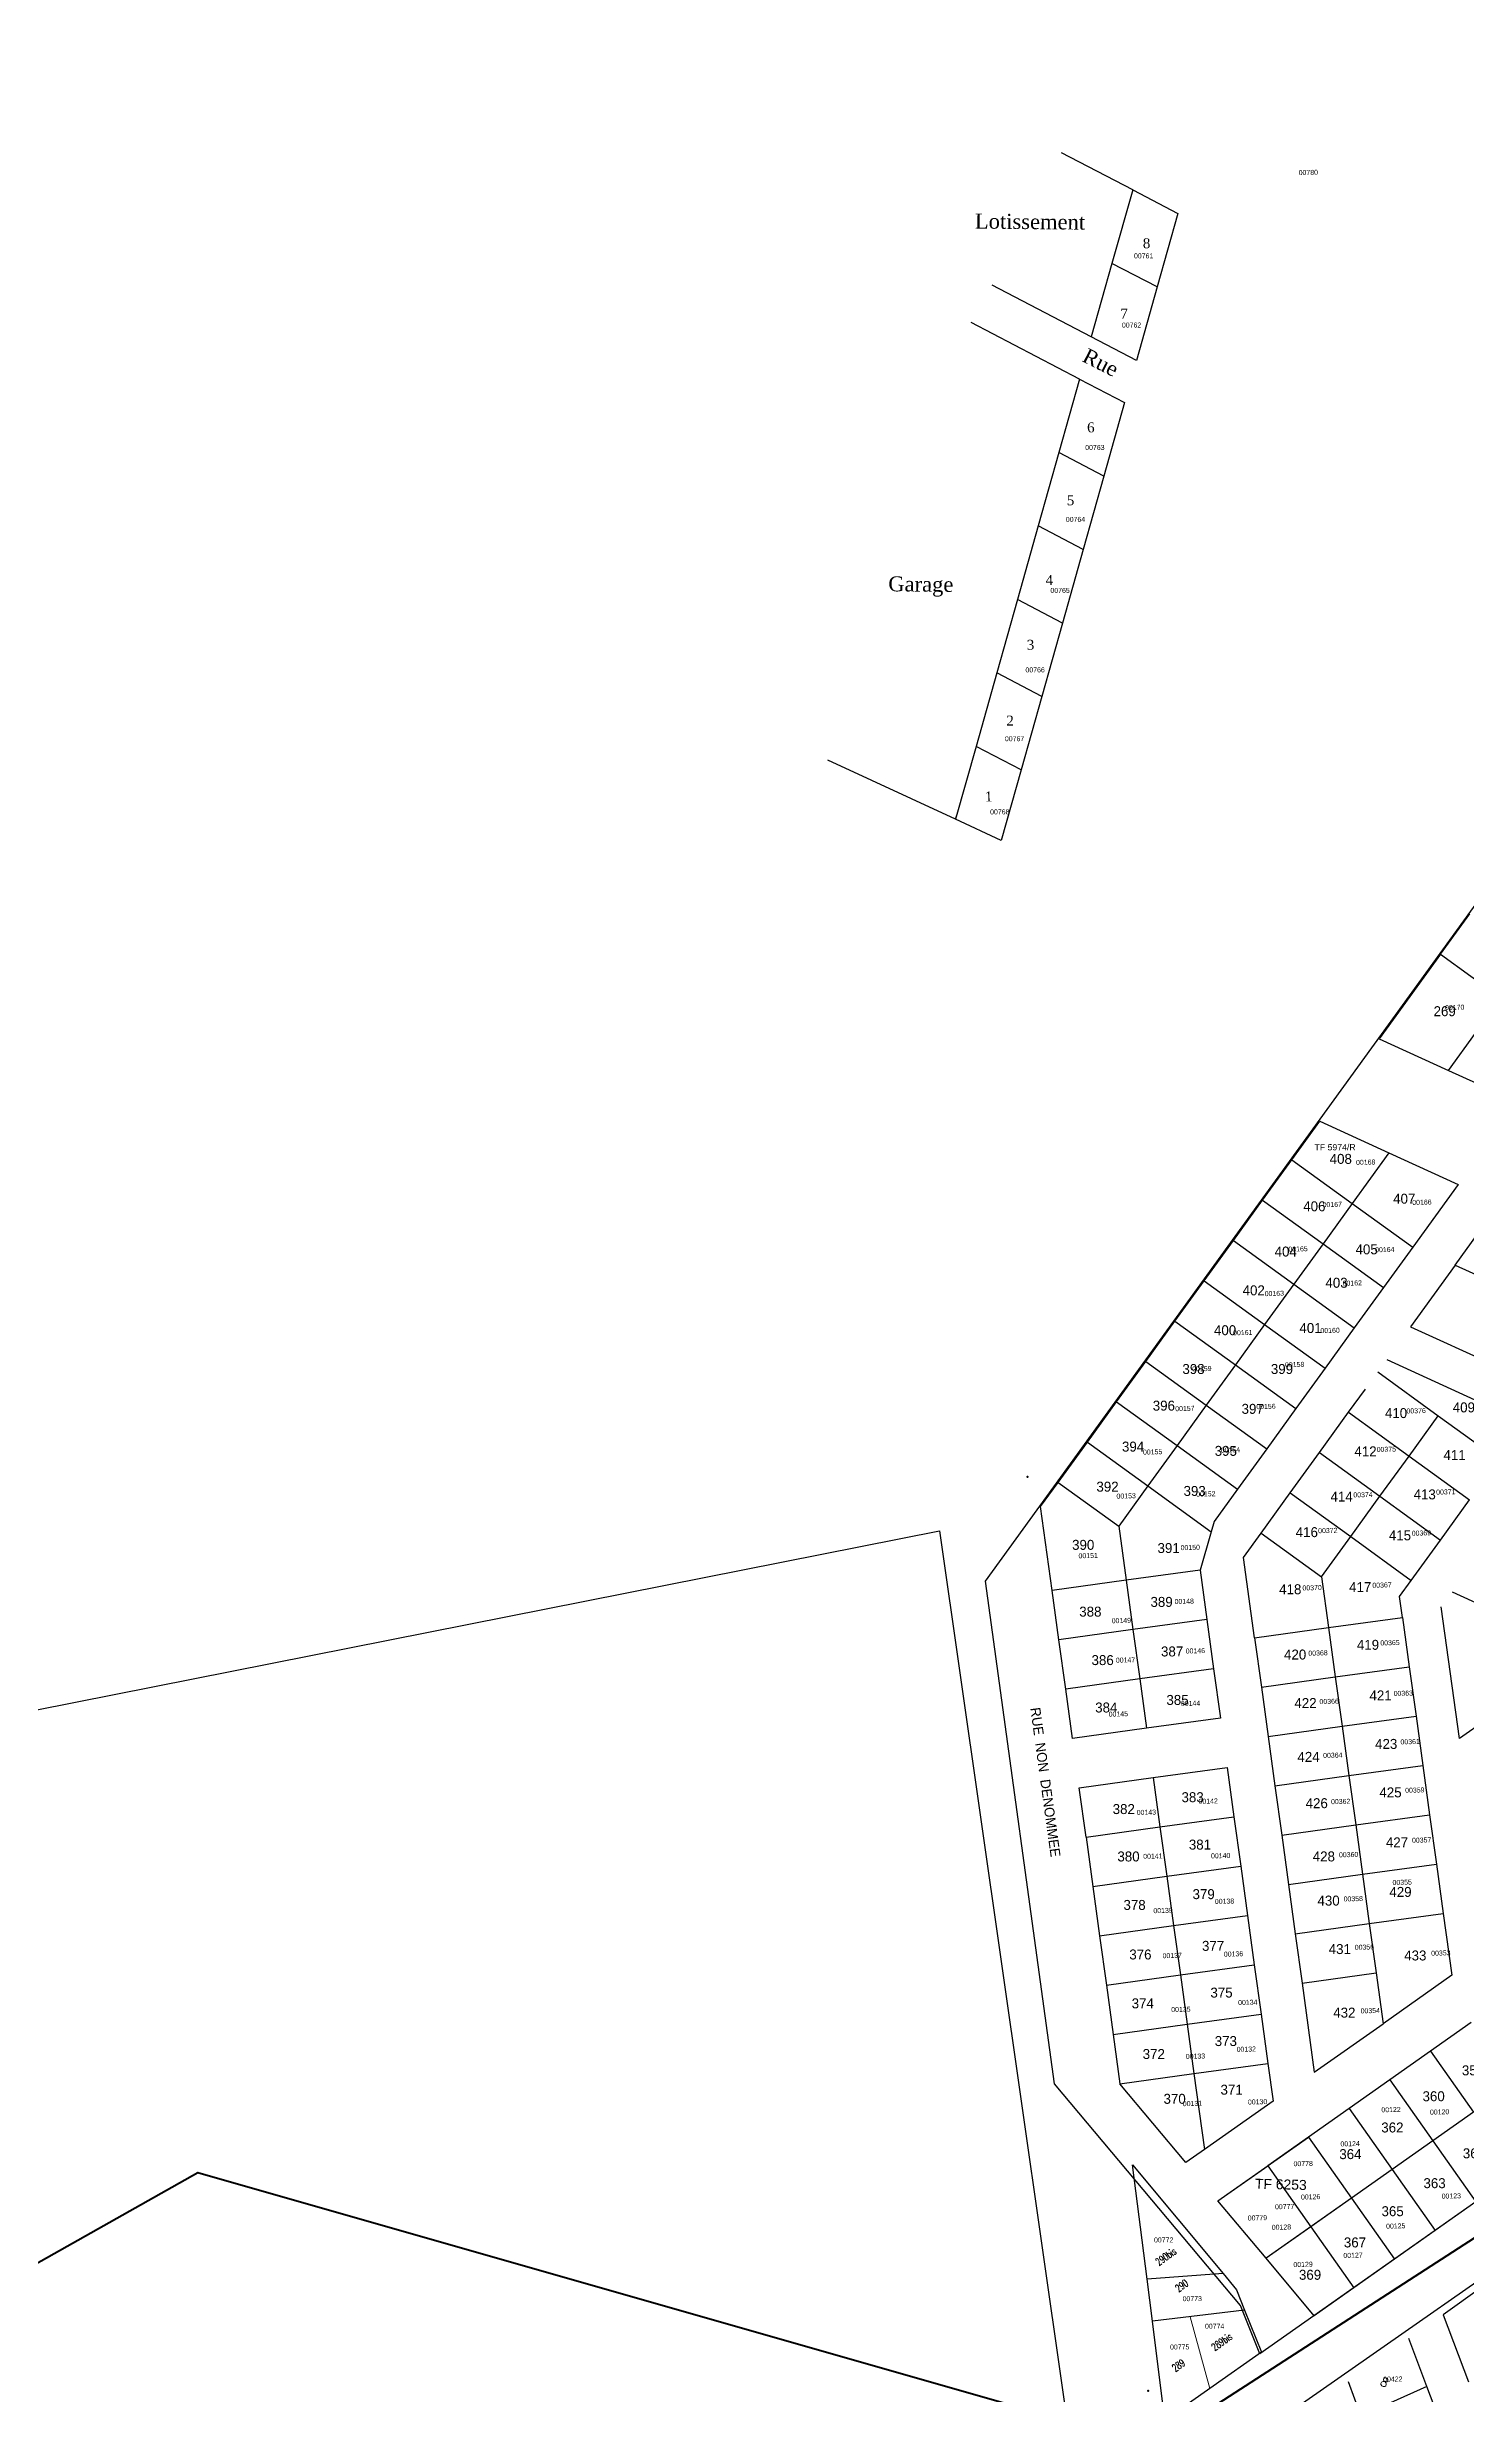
# Model space of a CAD drawing. Header units: metres. Extents: x 0 to 1324930, y 0 to 1631912.
# Drawn here: x 252759.1 to 253044, y 1630385.5 to 1630856.8 of the extents above; entities that cross this region are included whole.
import ezdxf
from ezdxf.enums import TextEntityAlignment as Align

# ---------------------------------------------------------------- set-up
doc = ezdxf.new("R2010")
doc.units = ezdxf.units.M
doc.header["$MEASUREMENT"] = 0
for name, color, linetype in [('A_revoir_niveau_0', 7, 'Continuous'), ('historique_numero_parcelle', 7, 'Continuous'), ('limites_parcelles', 7, 'Continuous'), ('limites_sections', 7, 'Continuous'), ('limites_tf', 7, 'Continuous'), ('numero_lot', 7, 'Continuous'), ('numero_parcelle', 7, 'Continuous'), ('toponymie', 7, 'Continuous')]:
    doc.layers.add(name, color=color, linetype=linetype)
for name, color, linetype, lineweight in [('HT KS', 7, 'Continuous', 0), ('LIMITE TITRE FONCIER', 5, 'Continuous', 13), ('Numero Titre Foncier', 4, 'Continuous', 0), ('TITRE FONCIER', 7, 'Continuous', 0)]:
    doc.layers.add(name, color=color, linetype=linetype, lineweight=lineweight)
doc.styles.add('Annotative', font='romans.shx')
doc.styles.get("Standard").update_dxf_attribs({"font": 'txt.shx'})
doc.styles.add('Style-Arial', font='arial.ttf')
doc.styles.add('Style-ENGINEERING', font='ENGINEERING.shx')
doc.styles.add('Style-STANDARD', font='STANDARD.shx')
doc.styles.add('StyleTimes New Roman', font='times.ttf')

msp = doc.modelspace()

# ---------------------------------------------------------------- linework, layer by layer
at = {"layer": 'A_revoir_niveau_0', "color": 7, "linetype": 'Continuous', "lineweight": 0}
msp.add_line((252941.62061, 1630701.67046), (252942.09875, 1630703.20452), dxfattribs=at)
at = {"layer": 'HT KS', "color": 7, "linetype": 'Continuous', "lineweight": 0}
msp.add_line((252992.74598, 1630386.40595), (252988.82341, 1630400.8495), dxfattribs=at)
at = {"layer": 'LIMITE TITRE FONCIER', "color": 7, "linetype": 'Continuous', "lineweight": 40}
for p in [(252956.13, 1630569.54), (252980.36, 1630385.95)]:
    msp.add_point(p, dxfattribs=at)
at = {"layer": 'limites_parcelles'}
for p, q in [((252977.25, 1630828.04), (252962.92659, 1630835.52779)), ((252977.25, 1630828.04), (252973.09551, 1630813.28584)), ((252977.25, 1630828.04), (252986.30585, 1630823.30591)), ((252986.30585, 1630823.30591), (252982.15136, 1630808.55175)), ((252973.09551, 1630813.28584), (252968.94103, 1630798.53168)), ((252982.15136, 1630808.55175), (252973.09551, 1630813.28584)), ((252968.94103, 1630798.53168), (252949.02815, 1630808.94145)), ((252982.15136, 1630808.55175), (252977.99688, 1630793.79759)), ((252966.55344, 1630790.05242), (252944.78927, 1630801.42999)), ((252977.99688, 1630793.79759), (252968.94103, 1630798.53168)), ((252966.55344, 1630790.05242), (252962.39895, 1630775.29826)), ((252966.55344, 1630790.05242), (252975.60928, 1630785.31833)), ((252975.60928, 1630785.31833), (252971.4548, 1630770.56417)), ((252962.39895, 1630775.29826), (252958.24446, 1630760.5441)), ((252971.4548, 1630770.56417), (252962.39895, 1630775.29826)), ((252971.4548, 1630770.56417), (252967.30031, 1630755.81001)), ((252958.24446, 1630760.5441), (252954.08998, 1630745.78994)), ((252967.30031, 1630755.81001), (252958.24446, 1630760.5441)), ((252967.30031, 1630755.81001), (252963.14583, 1630741.05585)), ((252954.08998, 1630745.78994), (252949.93549, 1630731.03578)), ((252963.14583, 1630741.05585), (252954.08998, 1630745.78994)), ((252963.14583, 1630741.05585), (252958.99134, 1630726.30169)), ((252949.93549, 1630731.03578), (252945.78101, 1630716.28161)), ((252958.99134, 1630726.30169), (252949.93549, 1630731.03578)), ((252958.99134, 1630726.30169), (252954.83686, 1630711.54753)), ((252945.78101, 1630716.28161), (252941.66147, 1630701.65156)), ((252954.83686, 1630711.54753), (252945.78101, 1630716.28161)), ((252941.66147, 1630701.65156), (252916.03103, 1630713.50954)), ((252954.83686, 1630711.54753), (252950.85294, 1630697.3991)), ((252950.85294, 1630697.3991), (252941.66147, 1630701.65156)), ((253039.10743, 1630674.52978), (253044.97284, 1630682.63014)), ((253039.10743, 1630674.52978), (253026.78992, 1630657.51884)), ((253039.10743, 1630674.52978), (253051.25317, 1630665.72741)), ((253026.78992, 1630657.51884), (253040.71243, 1630651.17036)), ((253040.71243, 1630651.17036), (253046.12572, 1630658.64626)), ((253040.71243, 1630651.17036), (253054.63317, 1630644.82268)), ((253009.2081, 1630633.23819), (253014.82419, 1630640.99422)), ((253014.82419, 1630640.99422), (253028.74098, 1630634.64761)), ((253003.34368, 1630625.13921), (253009.2081, 1630633.23819)), ((253009.2081, 1630633.23819), (253021.35452, 1630624.44518)), ((253028.74098, 1630634.64761), (253021.35452, 1630624.44518)), ((253028.74098, 1630634.64761), (253042.6675, 1630628.29513)), ((253042.6675, 1630628.29513), (253033.50517, 1630615.64816)), ((252997.47889, 1630617.0397), (253003.34368, 1630625.13921)), ((253003.34368, 1630625.13921), (253015.49064, 1630616.34532)), ((253021.35452, 1630624.44518), (253015.49064, 1630616.34532)), ((253021.35452, 1630624.44518), (253033.50517, 1630615.64816)), ((253042.04702, 1630612.09183), (253051.02201, 1630624.48644)), ((252991.61355, 1630608.93944), (252997.47889, 1630617.0397)), ((252997.47889, 1630617.0397), (253009.6266, 1630608.24522)), ((253015.49064, 1630616.34532), (253009.6266, 1630608.24522)), ((253015.49064, 1630616.34532), (253027.64135, 1630607.54872)), ((253033.50517, 1630615.64816), (253027.64135, 1630607.54872)), ((253042.04702, 1630612.09183), (253033.07283, 1630599.69833)), ((253042.04702, 1630612.09183), (253056.35657, 1630605.5658)), ((252985.74919, 1630600.84053), (252991.61355, 1630608.93944)), ((252991.61355, 1630608.93944), (253003.76195, 1630600.14427)), ((253009.6266, 1630608.24522), (253003.76195, 1630600.14427)), ((253009.6266, 1630608.24522), (253021.77711, 1630599.44871)), ((253027.64135, 1630607.54872), (253021.77711, 1630599.44871)), ((252979.884, 1630592.74049), (252985.74919, 1630600.84053)), ((252985.74919, 1630600.84053), (252997.89829, 1630592.04471)), ((253003.76195, 1630600.14427), (252997.89829, 1630592.04471)), ((253003.76195, 1630600.14427), (253015.9122, 1630591.34775)), ((253021.77711, 1630599.44871), (253015.9122, 1630591.34775)), ((253033.07283, 1630599.69833), (253050.13279, 1630591.91801)), ((253028.28544, 1630593.08843), (253056.13048, 1630580.38946)), ((252974.01964, 1630584.64158), (252979.884, 1630592.74049)), ((252979.884, 1630592.74049), (252992.03394, 1630583.94418)), ((252997.89829, 1630592.04471), (252992.03394, 1630583.94418)), ((252997.89829, 1630592.04471), (253010.04831, 1630583.24822)), ((253015.9122, 1630591.34775), (253010.04831, 1630583.24822)), ((253026.50408, 1630590.62772), (253038.65278, 1630581.83037)), ((252968.15515, 1630576.54249), (252974.01964, 1630584.64158)), ((252974.01964, 1630584.64158), (252986.1703, 1630575.84463)), ((252992.03394, 1630583.94418), (252986.1703, 1630575.84463)), ((252992.03394, 1630583.94418), (253004.18385, 1630575.1479)), ((253020.63913, 1630582.52803), (253023.99636, 1630587.16531)), ((253010.04831, 1630583.24822), (253004.18385, 1630575.1479)), ((253010.04831, 1630583.24822), (253010.04834, 1630583.2482)), ((253014.77511, 1630574.42815), (253020.63913, 1630582.52803)), ((253020.63913, 1630582.52803), (253032.78821, 1630573.731)), ((253032.78821, 1630573.731), (253038.65278, 1630581.83037)), ((253038.65278, 1630581.83037), (253050.80239, 1630573.03235)), ((252962.29044, 1630568.44311), (252968.15515, 1630576.54249)), ((252968.15515, 1630576.54249), (252980.30633, 1630567.74464)), ((252986.1703, 1630575.84463), (252980.30633, 1630567.74464)), ((252986.1703, 1630575.84463), (252998.31998, 1630567.04839)), ((253004.18385, 1630575.1479), (252998.31998, 1630567.04839)), ((253008.91108, 1630566.32827), (253014.77511, 1630574.42815)), ((253014.77511, 1630574.42815), (253026.92358, 1630565.63156)), ((253026.92358, 1630565.63156), (253032.78821, 1630573.731)), ((253032.78821, 1630573.731), (253044.93805, 1630564.93342)), ((252958.76213, 1630563.57038), (252962.29044, 1630568.44311)), ((252962.29044, 1630568.44311), (252974.44269, 1630559.64509)), ((252980.30633, 1630567.74464), (252974.44269, 1630559.64509)), ((252980.30633, 1630567.74464), (252993.03114, 1630558.53145)), ((252998.31998, 1630567.04839), (252993.61433, 1630560.54869)), ((253003.0474, 1630558.22887), (253008.91108, 1630566.32827)), ((253008.91108, 1630566.32827), (253021.05896, 1630557.53212)), ((253021.05896, 1630557.53212), (253026.92358, 1630565.63156)), ((253026.92358, 1630565.63156), (253039.07337, 1630556.83401)), ((253039.07337, 1630556.83401), (253044.93805, 1630564.93342)), ((252961.07691, 1630546.72781), (252958.76213, 1630563.57038)), ((252993.61433, 1630560.54869), (252993.03114, 1630558.53145)), ((252974.44269, 1630559.64509), (252975.93662, 1630548.76821)), ((252993.03114, 1630558.53145), (252990.79852, 1630550.80891)), ((252999.52275, 1630553.36034), (253003.0474, 1630558.22887)), ((253003.0474, 1630558.22887), (253015.19474, 1630549.43324)), ((253015.19474, 1630549.43324), (253021.05896, 1630557.53212)), ((253021.05896, 1630557.53212), (253033.20869, 1630548.73461)), ((253033.20869, 1630548.73461), (253039.07337, 1630556.83401)), ((252990.79852, 1630550.80891), (252975.93662, 1630548.76821)), ((252990.79852, 1630550.80891), (252992.15888, 1630540.90322)), ((253001.74364, 1630537.21015), (252999.52275, 1630553.36034)), ((252975.93662, 1630548.76821), (252961.07691, 1630546.72781)), ((252962.43845, 1630536.82116), (252961.07691, 1630546.72781)), ((252975.93662, 1630548.76821), (252977.29724, 1630538.86199)), ((253015.19474, 1630549.43324), (253016.59546, 1630539.25389)), ((253030.87629, 1630545.51345), (253033.20869, 1630548.73461)), ((253041.41693, 1630546.43163), (253067.71368, 1630534.44004)), ((253016.59546, 1630539.25389), (253031.45618, 1630541.29885)), ((253031.45618, 1630541.29885), (253030.87629, 1630545.51345)), ((253031.45618, 1630541.29885), (253032.81934, 1630531.39142)), ((253042.8796, 1630516.9622), (253039.23812, 1630543.42276)), ((252977.29724, 1630538.86199), (252962.43845, 1630536.82116)), ((252963.80008, 1630526.9138), (252962.43845, 1630536.82116)), ((252992.15888, 1630540.90322), (252977.29724, 1630538.86199)), ((252977.29724, 1630538.86199), (252978.65802, 1630528.95451)), ((252992.15888, 1630540.90322), (252993.51949, 1630530.99571)), ((253001.74364, 1630537.21015), (253016.59546, 1630539.25389)), ((253001.74364, 1630537.21015), (253003.10607, 1630527.30262)), ((253016.59546, 1630539.25389), (253017.95877, 1630529.34648)), ((253067.71368, 1630534.44004), (253042.8796, 1630516.9622)), ((252978.65802, 1630528.95451), (252963.80008, 1630526.9138)), ((252993.51949, 1630530.99571), (252978.65802, 1630528.95451)), ((252978.65802, 1630528.95451), (252980.01868, 1630519.04801)), ((252993.51949, 1630530.99571), (252994.87997, 1630521.08919)), ((253003.10607, 1630527.30262), (253017.95877, 1630529.34648)), ((253003.10607, 1630527.30262), (253004.46836, 1630517.39607)), ((253017.95877, 1630529.34648), (253032.81934, 1630531.39142)), ((253017.95877, 1630529.34648), (253019.32194, 1630519.44005)), ((253032.81934, 1630531.39142), (253034.18236, 1630521.48497)), ((252965.16158, 1630517.00741), (252963.80008, 1630526.9138)), ((252980.01868, 1630519.04801), (252965.16158, 1630517.00741)), ((252994.87997, 1630521.08919), (252980.01868, 1630519.04801)), ((253004.46836, 1630517.39607), (253019.32194, 1630519.44005)), ((253019.32194, 1630519.44005), (253034.18236, 1630521.48497)), ((253019.32194, 1630519.44005), (253020.68513, 1630509.53349)), ((253034.18236, 1630521.48497), (253035.54541, 1630511.57839)), ((253004.46836, 1630517.39607), (253005.83068, 1630507.48939)), ((252966.51551, 1630507.09795), (252981.37318, 1630509.13863)), ((252981.37318, 1630509.13863), (252996.23389, 1630511.17972)), ((252981.37318, 1630509.13863), (252982.73636, 1630499.23161)), ((252996.23389, 1630511.17972), (252997.59666, 1630501.27265)), ((253005.83068, 1630507.48939), (253020.68513, 1630509.53349)), ((253020.68513, 1630509.53349), (253035.54541, 1630511.57839)), ((253020.68513, 1630509.53349), (253022.0483, 1630499.62706)), ((253035.54541, 1630511.57839), (253036.90843, 1630501.67194)), ((252967.87766, 1630497.19079), (252966.51551, 1630507.09795)), ((253005.83068, 1630507.48939), (253007.19297, 1630497.58284)), ((252967.87766, 1630497.19079), (252982.73636, 1630499.23161)), ((252982.73636, 1630499.23161), (252997.59666, 1630501.27265)), ((252982.73636, 1630499.23161), (252984.09957, 1630489.32446)), ((252997.59666, 1630501.27265), (252998.95945, 1630491.36545)), ((253007.19297, 1630497.58284), (253022.0483, 1630499.62706)), ((253022.0483, 1630499.62706), (253036.90843, 1630501.67194)), ((253022.0483, 1630499.62706), (253023.41147, 1630489.72064)), ((253036.90843, 1630501.67194), (253038.27146, 1630491.7655)), ((252967.87766, 1630497.19079), (252969.23983, 1630487.2835)), ((253007.19297, 1630497.58284), (253008.55526, 1630487.6763)), ((252969.23983, 1630487.2835), (252984.09957, 1630489.32446)), ((252984.09957, 1630489.32446), (252998.95945, 1630491.36545)), ((252984.09957, 1630489.32446), (252985.46263, 1630479.4183)), ((252998.95945, 1630491.36545), (253000.3221, 1630481.45922)), ((253008.55526, 1630487.6763), (253023.41147, 1630489.72064)), ((253023.41147, 1630489.72064), (253038.27146, 1630491.7655)), ((253023.41147, 1630489.72064), (253024.77466, 1630479.81407)), ((253038.27146, 1630491.7655), (253039.6345, 1630481.85892)), ((252969.23983, 1630487.2835), (252970.60187, 1630477.37719)), ((253008.55526, 1630487.6763), (253009.91758, 1630477.76962)), ((252985.46263, 1630479.4183), (253000.3221, 1630481.45922)), ((253000.3221, 1630481.45922), (253001.68489, 1630471.55202)), ((253024.77466, 1630479.81407), (253039.6345, 1630481.85892)), ((253039.6345, 1630481.85892), (253041.34644, 1630469.41659)), ((253039.6345, 1630481.85892), (253039.63451, 1630481.85892)), ((252970.60187, 1630477.37719), (252985.46263, 1630479.4183)), ((252970.60187, 1630477.37719), (252971.96404, 1630467.4699)), ((252985.46263, 1630479.4183), (252986.82584, 1630469.51115)), ((253009.91758, 1630477.76962), (253024.77466, 1630479.81407)), ((253009.91758, 1630477.76962), (253011.27989, 1630467.86293)), ((253024.77466, 1630479.81407), (253026.13784, 1630469.90751)), ((252986.82584, 1630469.51115), (253001.68489, 1630471.55202)), ((253001.68489, 1630471.55202), (253003.0475, 1630461.64614)), ((252971.96404, 1630467.4699), (252986.82584, 1630469.51115)), ((252971.96404, 1630467.4699), (252973.32607, 1630457.56363)), ((252986.82584, 1630469.51115), (252988.18888, 1630459.60518)), ((253011.27989, 1630467.86293), (253026.13784, 1630469.90751)), ((253011.27989, 1630467.86293), (253013.73814, 1630449.98665)), ((253026.13784, 1630469.90751), (253027.54223, 1630459.70158)), ((253041.34644, 1630469.41659), (253027.54223, 1630459.70158)), ((252988.18888, 1630459.60518), (253003.0475, 1630461.64614)), ((253003.0475, 1630461.64614), (253004.41034, 1630451.73853)), ((252973.32607, 1630457.56363), (252988.18888, 1630459.60518)), ((252973.32607, 1630457.56363), (252974.68873, 1630447.65285)), ((252988.18888, 1630459.60518), (252989.55235, 1630449.69608)), ((253013.73814, 1630449.98665), (253027.54223, 1630459.70158)), ((253045.27094, 1630459.95004), (253037.09282, 1630454.19437)), ((252989.55235, 1630449.69608), (253004.41034, 1630451.73853)), ((253004.41034, 1630451.73853), (253005.45334, 1630444.15615)), ((253037.09282, 1630454.19437), (253028.91537, 1630448.43916)), ((253037.09282, 1630454.19437), (253045.72718, 1630441.92849)), ((252974.68873, 1630447.65285), (252989.55235, 1630449.69608)), ((252987.93533, 1630431.82643), (252974.68873, 1630447.65285)), ((252989.55235, 1630449.69608), (252991.65132, 1630434.44186)), ((253028.91537, 1630448.43916), (253020.73725, 1630442.68349)), ((253028.91537, 1630448.43916), (253037.54966, 1630436.17339)), ((253005.45334, 1630444.15615), (252991.65132, 1630434.44186)), ((253020.73725, 1630442.68349), (253012.5598, 1630436.92828)), ((253020.73725, 1630442.68349), (253029.37147, 1630430.41781)), ((253045.72718, 1630441.92849), (253037.54966, 1630436.17339)), ((252991.65132, 1630434.44186), (252987.93533, 1630431.82643)), ((253012.5598, 1630436.92828), (253004.38146, 1630431.17245)), ((253012.5598, 1630436.92828), (253021.19396, 1630424.66271)), ((253037.54966, 1630436.17339), (253029.37147, 1630430.41781)), ((253037.54966, 1630436.17339), (253046.18439, 1630423.907)), ((252980.12949, 1630408.35429), (252977.19757, 1630431.3219)), ((252977.19757, 1630431.3219), (252995.40915, 1630409.49025)), ((252994.37638, 1630424.13098), (253004.38146, 1630431.17245)), ((253004.38146, 1630431.17245), (253013.01581, 1630418.90717)), ((253029.37147, 1630430.41781), (253021.19396, 1630424.66271)), ((253029.37147, 1630430.41781), (253038.00618, 1630418.15145)), ((253004.03808, 1630412.58889), (252994.37638, 1630424.13098)), ((253021.19396, 1630424.66271), (253013.01581, 1630418.90717)), ((253021.19396, 1630424.66271), (253029.82864, 1630412.39637)), ((253046.18439, 1630423.907), (253038.00618, 1630418.15145)), ((253013.01581, 1630418.90717), (253004.03808, 1630412.58889)), ((253013.01581, 1630418.90717), (253021.65075, 1630406.64105)), ((253038.00618, 1630418.15145), (253029.82864, 1630412.39637)), ((252995.40915, 1630409.49025), (252980.12949, 1630408.35429)), ((252995.40915, 1630409.49025), (252998.09442, 1630406.2712)), ((253013.70051, 1630401.04593), (253004.03808, 1630412.58889)), ((253029.82864, 1630412.39637), (253021.65075, 1630406.64105)), ((252981.20581, 1630399.92271), (252980.12949, 1630408.35429)), ((252998.09442, 1630406.2712), (252999.74289, 1630402.17802)), ((253021.65075, 1630406.64105), (253013.70051, 1630401.04593)), ((253047.41675, 1630406.80816), (253039.64181, 1630401.23395)), ((252999.74289, 1630402.17802), (252981.20581, 1630399.92271)), ((252983.738, 1630380.09278), (252981.20581, 1630399.92271)), ((252999.74289, 1630402.17802), (253003.15646, 1630393.70205)), ((253039.64181, 1630401.23395), (253044.68654, 1630387.78998)), ((253036.376, 1630386.81713), (253032.72865, 1630396.49314)), ((253003.15646, 1630393.70205), (252983.738, 1630380.09278)), ((253020.55637, 1630387.84331), (253023.11665, 1630380.85573)), ((253036.376, 1630386.81713), (253023.11665, 1630380.85573)), ((253039.82453, 1630377.66862), (253036.376, 1630386.81713))]:
    msp.add_line(p, q, dxfattribs=at)
at = {"layer": 'limites_sections', "color": 112, "linetype": 'Continuous', "lineweight": 40, "flags": 128}
msp.add_lwpolyline([(253271.08256, 1630189.80614), (253278.66491, 1630062.12861), (253370.89489, 1630071.74561), (253349.87463, 1629905.00727), (253292.36857, 1629875.25951), (253264.42056, 1629860.90563), (253283.21815, 1629825.84344), (253276.08156, 1629797.15961), (253264.68264, 1629775.42816), (253237.80426, 1629775.92513), (253235.59543, 1629794.86585), (253170.14815, 1629824.10855), (253140.06562, 1629837.2331), (253052.3, 1629847.28), (252785.96832, 1629991.31478), (252450.61003, 1630145.3448), (252531.29723, 1630284.32627), (252789.44045, 1630429.78295), (252981.38964, 1630375.00641), (253177.31661, 1630501.61916), (253238.7921, 1630544.17911), (253271.08256, 1630189.80614)], close=True, dxfattribs=at)
at = {"layer": 'limites_tf', "color": 5, "linetype": 'Continuous', "lineweight": 30, "flags": 128}
for points in [[(253002.7859, 1630393.41598), (252998.91285, 1630403.06476), (252961.57878, 1630447.61296), (252947.70687, 1630548.60859), (253207.07375, 1630906.74054), (253289.9271, 1630896.15671), (253287.53423, 1630759.62695), (253428.54129, 1630692.97049), (253002.7859, 1630393.41598)], [(252410.0397, 1630048.28654), (252358.30611, 1630362.22955), (252398.2866, 1630445.3774), (252401.49028, 1630452.27289), (252938.41044, 1630558.6742), (253024.84914, 1629955.52289), (252896.31673, 1629872.19852), (252442.54999, 1629851.09414), (252410.0397, 1630048.28654)]]:
    msp.add_lwpolyline(points, close=True, dxfattribs=at)
at = {"layer": 'limites_tf', "color": 5, "linetype": 'Continuous', "lineweight": 30, "elevation": -1.032, "flags": 128}
msp.add_lwpolyline([(253270.81869, 1630543.21295), (253272.2872, 1630565.48791), (253002.73265, 1630377.3766), (253043.21445, 1630275.65332), (253027.59585, 1630185.26779), (253065.67834, 1630191.58364), (253129.48145, 1630260.45924), (253245.88777, 1630301.7793), (253215.61607, 1630369.45639), (253249.82976, 1630447.06631), (253250.74205, 1630451.24536), (253264.84403, 1630515.79797), (253269.15146, 1630535.57566), (253270.81869, 1630543.21295)], close=True, dxfattribs=at)
at = {"layer": 'limites_tf', "color": 5, "linetype": 'Continuous', "lineweight": 30}
msp.add_3dface([(252994.37638, 1630424.13098, 0), (253012.5598, 1630436.92828, 0), (253021.19395, 1630424.66271, 0), (253004.03808, 1630412.58889, 0)], dxfattribs=at)

# ---------------------------------------------------------------- texts
at = {"layer": 'historique_numero_parcelle', "color": 7, "lineweight": 0, "style": 'Style-Arial'}
for s, rotation, p in [('00777', 1.23, (253005.83016, 1630423.41861, -0.00197)), ('00126', 1.45, (253011.04578, 1630425.37009)), ('00128', 1.45, (253005.1766, 1630419.28764))]:
    msp.add_text(s, height=1, rotation=rotation, dxfattribs=at).set_placement(p, align=Align.TOP_LEFT)
at = {"layer": 'Numero Titre Foncier', "color": 4, "linetype": 'Continuous', "lineweight": 13, "style": 'Style-Arial'}
msp.add_text('TF 6253', height=2, rotation=358.50053, dxfattribs=at).set_placement((253007.01564, 1630427.43053), align=Align.MIDDLE_CENTER)
at = {"layer": 'numero_lot', "color": 7, "linetype": 'Continuous', "lineweight": 0, "style": 'Style-ENGINEERING'}
for s, p in [('269', (253039.92758, 1630663.07805)), ('408', (253019.05971, 1630633.41378)), ('407', (253031.81088, 1630625.41283)), ('406', (253013.74866, 1630623.89167)), ('404', (253007.99946, 1630614.80139)), ('405', (253024.25247, 1630615.23983)), ('402', (253001.56817, 1630607.00884)), ('403', (253018.20557, 1630608.53043)), ('400', (252995.81718, 1630599.00056)), ('401', (253012.98177, 1630599.44036)), ('398', (252989.47443, 1630591.20805)), ('399', (253007.24005, 1630591.21509)), ('396', (252983.51452, 1630583.84869)), ('397', (253001.3616, 1630583.20676)), ('409', (253043.78511, 1630583.49357)), ('410', (253030.15425, 1630582.35317)), ('394', (252977.33298, 1630575.62424)), ('395', (252995.96251, 1630574.76562)), ('412', (253024.02746, 1630574.66674)), ('411', (253041.92036, 1630573.91883)), ('392', (252972.19779, 1630567.5732)), ('393', (252989.70013, 1630566.71414)), ('414', (253019.22944, 1630565.57784)), ('413', (253035.91489, 1630566.01645)), ('390', (252967.31225, 1630555.88627)), ('391', (252984.47728, 1630555.24407)), ('416', (253012.23707, 1630558.43407)), ('415', (253030.94771, 1630557.79248)), ('418', (253008.91244, 1630546.96475)), ('417', (253022.95726, 1630547.40331)), ('388', (252968.75074, 1630542.47184)), ('389', (252983.05858, 1630544.4245)), ('419', (253024.52248, 1630535.80393)), ('386', (252971.21877, 1630532.73581)), ('387', (252985.17491, 1630534.47234)), ('420', (253009.88799, 1630533.85113)), ('384', (252971.95175, 1630523.2151)), ('385', (252986.25933, 1630524.73577)), ('422', (253011.97301, 1630524.11496)), ('421', (253027.05602, 1630525.63493)), ('424', (253012.57768, 1630513.2962)), ('423', (253028.18127, 1630515.89838)), ('382', (252975.46445, 1630502.81249)), ('383', (252989.2925, 1630505.19797)), ('426', (253014.22816, 1630503.99185)), ('425', (253029.04869, 1630506.16172)), ('380', (252976.41205, 1630493.29187)), ('381', (252990.76688, 1630495.67755)), ('428', (253015.65822, 1630493.30142)), ('427', (253030.3501, 1630496.12024)), ('378', (252977.63308, 1630483.55535)), ('379', (252991.50884, 1630485.72485)), ('430', (253016.60557, 1630484.43079)), ('429', (253031.04967, 1630486.16751)), ('377', (252993.40934, 1630475.3386)), ('431', (253018.8652, 1630474.69469)), ('376', (252978.8042, 1630473.60181)), ('433', (253034.03211, 1630473.40169)), ('375', (252995.09862, 1630465.94927)), ('374', (252979.2793, 1630463.779)), ('432', (253019.77565, 1630461.92804)), ('373', (252995.96791, 1630456.21261)), ('372', (252981.49194, 1630453.60988)), ('371', (252997.13039, 1630446.44607)), ('358', (253045.62425, 1630450.32529)), ('370', (252985.67834, 1630444.61153)), ('360', (253037.71114, 1630445.12915)), ('362', (253029.4238, 1630438.85086)), ('364', (253020.99329, 1630433.50252)), ('361', (253045.80545, 1630433.66436)), ('363', (253037.89723, 1630427.66622)), ('365', (253029.47202, 1630422.03788)), ('367', (253021.91294, 1630415.75989)), ('369', (253012.88713, 1630409.26431))]:
    msp.add_text(s, height=1.999998, rotation=0.0227, dxfattribs=at).set_placement(p, align=Align.MIDDLE_CENTER)
at = {"layer": 'numero_lot', "color": 7, "linetype": 'Continuous', "lineweight": 0, "style": 'Style-STANDARD', "width": 0.738819}
for s, p in [('290bis', (252982.5182, 1630411.01794)), ('290', (252986.47851, 1630405.71199)), ('289bis', (252993.74112, 1630393.90287)), ('289', (252985.8281, 1630389.7094))]:
    msp.add_text(s, height=1.499994, rotation=35.239708, dxfattribs=at).set_placement(p)
at = {"layer": 'numero_lot', "color": 7, "lineweight": 0, "char_height": 2, "attachment_point": 5, "rotation": 1.0074267, "line_spacing_factor": 0.6}
for s, insert in [('\\fTimes New Roman|b0|i0|c00|p23;8', (252980.04556, 1630817.32126)), ('\\fTimes New Roman|b0|i0|c00|p23;7', (252975.5322, 1630803.1988)), ('\\fTimes New Roman|b0|i0|c00|p23;6', (252968.84836, 1630780.33948)), ('\\fTimes New Roman|b0|i0|c00|p23;5', (252964.75959, 1630765.69904)), ('\\fTimes New Roman|b0|i0|c00|p23;4', (252960.49503, 1630749.6974)), ('\\fTimes New Roman|b0|i0|c00|p23;3', (252956.73531, 1630736.66934)), ('\\fTimes New Roman|b0|i0|c00|p23;2', (252952.62885, 1630721.45261)), ('\\fTimes New Roman|b0|i0|c00|p23;1', (252948.31136, 1630706.21843))]:
    msp.add_mtext(s, dxfattribs=dict(at, insert=insert))
at = {"layer": 'numero_lot', "color": 7, "lineweight": 0, "insert": (253027.56565, 1630388.80878, -1.032), "char_height": 1.75, "width": 2.5, "attachment_point": 1, "rotation": 333.4981363, "style": 'Annotative'}
msp.add_mtext('8', dxfattribs=at)
at = {"layer": 'numero_parcelle', "color": 5, "lineweight": 0, "style": 'Style-Arial'}
for s, rotation, p in [('00780', 1.23, (253010.58317, 1630832.0195, -0.00197)), ('00761', 0.23, (252977.51125, 1630815.29522)), ('00762', 0.23, (252975.08725, 1630801.39915)), ('00763', 0.23, (252967.71332, 1630776.8065)), ('00764', 0.23, (252963.81979, 1630762.36445)), ('00765', 0.23, (252960.72554, 1630748.0981)), ('00766', 0.23, (252955.71187, 1630732.13361)), ('00767', 0.23, (252951.57945, 1630718.30775)), ('00768', 0.23, (252948.60336, 1630703.61058)), ('00170', 1.45, (253039.99265, 1630664.29027)), ('00168', 1.45, (253022.10724, 1630633.19536)), ('00167', 1.45, (253015.39213, 1630624.70215)), ('00166', 1.45, (253033.39885, 1630625.15795)), ('00165', 1.45, (253008.52076, 1630615.77769)), ('00164', 1.45, (253025.93956, 1630615.64403)), ('00162', 1.45, (253019.41046, 1630608.92807)), ('00163', 1.45, (253003.75518, 1630606.83632)), ('00161', 1.45, (252997.40923, 1630598.96899)), ('00160', 1.45, (253014.95425, 1630599.4131)), ('00159', 1.45, (252989.19976, 1630591.71379)), ('00158', 1.45, (253007.83915, 1630592.55146)), ('00157', 1.45, (252985.783, 1630583.72183)), ('00156', 1.45, (253002.07109, 1630584.13412)), ('00376', 1.45, (253032.24147, 1630583.26499)), ('00155', 1.45, (252979.30455, 1630575.00529)), ('00154', 1.45, (252994.92576, 1630575.40071)), ('00375', 1.45, (253026.25155, 1630575.53373)), ('00153', 1.45, (252973.98431, 1630566.16206)), ('00152', 1.45, (252989.99029, 1630566.56721)), ('00374', 1.45, (253021.56907, 1630566.40969)), ('00371', 1.45, (253038.20313, 1630566.97235)), ('00150', 1.45, (252986.86327, 1630555.8168)), ('00372', 1.45, (253014.49527, 1630559.21292)), ('00369', 1.45, (253033.29744, 1630558.71158)), ('00151', 1.45, (252966.35655, 1630554.17774)), ('00370', 1.45, (253011.34357, 1630547.71984)), ('00367', 1.45, (253025.38471, 1630548.26313)), ('00149', 1.45, (252973.02018, 1630541.12943)), ('00148', 1.45, (252985.65228, 1630544.98798)), ('00365', 1.45, (253026.98876, 1630536.6754)), ('00147', 1.45, (252973.86031, 1630533.21103)), ('00146', 1.45, (252987.89038, 1630535.05227)), ('00368', 1.45, (253012.528, 1630534.61476)), ('00145', 1.45, (252972.41708, 1630522.36763)), ('00144', 1.45, (252986.91662, 1630524.48792)), ('00366', 1.45, (253014.76493, 1630524.89505)), ('00363', 1.45, (253029.66155, 1630526.52609)), ('00364', 1.45, (253015.49788, 1630514.0815)), ('00361', 1.45, (253031.03398, 1630516.79959)), ('00142', 1.45, (252990.46467, 1630504.85823)), ('00362', 1.45, (253017.08279, 1630504.78867)), ('00359', 1.45, (253031.97399, 1630507.0697)), ('00143', 1.45, (252978.04721, 1630502.61723)), ('00140', 1.45, (252992.97505, 1630493.9012)), ('00360', 1.45, (253018.67983, 1630494.10991)), ('00357', 1.45, (253033.35025, 1630497.03821)), ('00141', 1.45, (252979.35554, 1630493.80705)), ('00138', 1.45, (252993.74571, 1630484.74974)), ('00358', 1.45, (253019.61394, 1630485.24599)), ('00355', 1.45, (253029.43768, 1630488.55487)), ('00139', 1.45, (252981.39546, 1630482.89578)), ('00356', 1.45, (253021.85087, 1630475.52628)), ('00137', 1.45, (252983.24149, 1630473.84861)), ('00136', 1.45, (252995.55378, 1630474.16026)), ('00353', 1.45, (253037.20157, 1630474.34781)), ('00135', 1.45, (252984.97845, 1630463.02613)), ('00134', 1.45, (252998.41773, 1630464.44525)), ('00354', 1.45, (253023.03111, 1630462.76818)), ('00133', 1.45, (252987.91156, 1630453.62114)), ('00132', 1.45, (252998.11691, 1630455.03547)), ('00131', 1.45, (252987.30488, 1630444.12655)), ('00130', 1.45, (253000.38669, 1630444.45769)), ('00122', 1.45, (253027.20048, 1630442.89018)), ('00120', 1.45, (253036.95707, 1630442.42942)), ('00124', 1.45, (253018.98335, 1630436.04185)), ('00778', 1.23, (253009.55676, 1630432.06393, -0.00197)), ('00123', 1.45, (253039.30813, 1630425.55174)), ('00779', 1.23, (253000.35644, 1630421.16025, -0.00197)), ('00125', 1.45, (253028.14439, 1630419.51803)), ('00772', 0.23, (252981.52933, 1630416.75879)), ('00129', 1.45, (253009.52579, 1630411.80837)), ('00127', 1.45, (253019.56132, 1630413.63448)), ('00773', 0.23, (252987.27574, 1630404.96289)), ('00775', 0.23, (252984.74797, 1630395.25401, -0.00197)), ('00774', 0.23, (252991.77335, 1630399.42452)), ('00422', 0.43413, (253027.56565, 1630388.80878, -1.032))]:
    msp.add_text(s, height=1, rotation=rotation, dxfattribs=at).set_placement(p, align=Align.TOP_LEFT)
at = {"layer": 'TITRE FONCIER', "color": 2, "linetype": 'Continuous', "lineweight": 0, "style": 'Style-Arial'}
msp.add_text('TF 5974/R', height=1.25, rotation=0.2327, dxfattribs=at).set_placement((253013.78263, 1630636.3586), align=Align.TOP_LEFT)
at = {"layer": 'toponymie', "color": 7, "linetype": 'Continuous', "lineweight": 0, "style": 'StyleTimes New Roman'}
for s, p in [('Lotissement ', (252945.57048, 1630823.30368)), ('Garage', (252928.17591, 1630750.43722))]:
    msp.add_text(s, height=3, rotation=359.3981, dxfattribs=at).set_placement(p, align=Align.TOP_LEFT)
msp.add_text('Rue ', height=3, rotation=333.235882, dxfattribs=at).set_placement((252966.88902, 1630793.70333))
at = {"layer": 'toponymie', "color": 120, "linetype": 'Continuous', "lineweight": 0, "style": 'Style-ENGINEERING'}
msp.add_text('RUE  NON  DENOMMEE', height=1.999998, rotation=277.825406, dxfattribs=at).set_placement((252958.73694, 1630508.07385), align=Align.CENTER)

doc.saveas('drawing.dxf')
